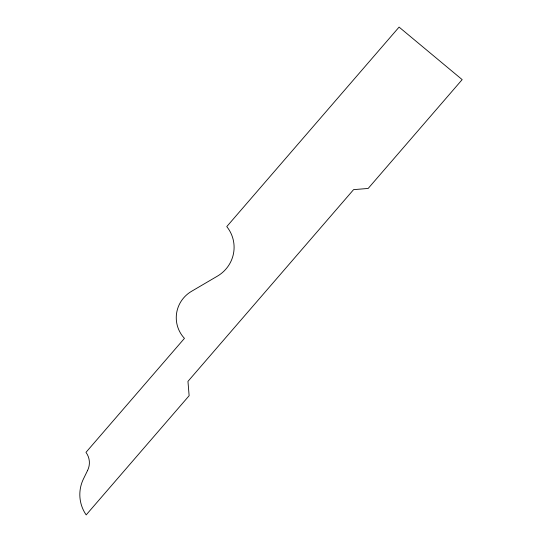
<?xml version="1.0" encoding="UTF-8"?>
<svg xmlns="http://www.w3.org/2000/svg" width="542" height="542" viewBox="0 0 542 542"><rect width="100%" height="100%" fill="white"/><g stroke="black" fill="none" stroke-linecap="round" stroke-linejoin="round"><path stroke-width="0.81" d="M87.628 470.368L83.468 478.891A36.883 36.212 -6.3 0 0 86.178 514.9L189.131 395.714L187.959 381.378L353.574 189.646L368.174 188.44L462.17 79.62L399.088 27.1L226.759 226.603A34.031 33.421 -6.3 0 1 217.43 276.129L191.522 291.325A31.172 30.609 -6.3 0 0 184.443 338.364L85.968 452.367A17.954 17.629 -6.3 0 1 87.628 470.368"/></g></svg>
